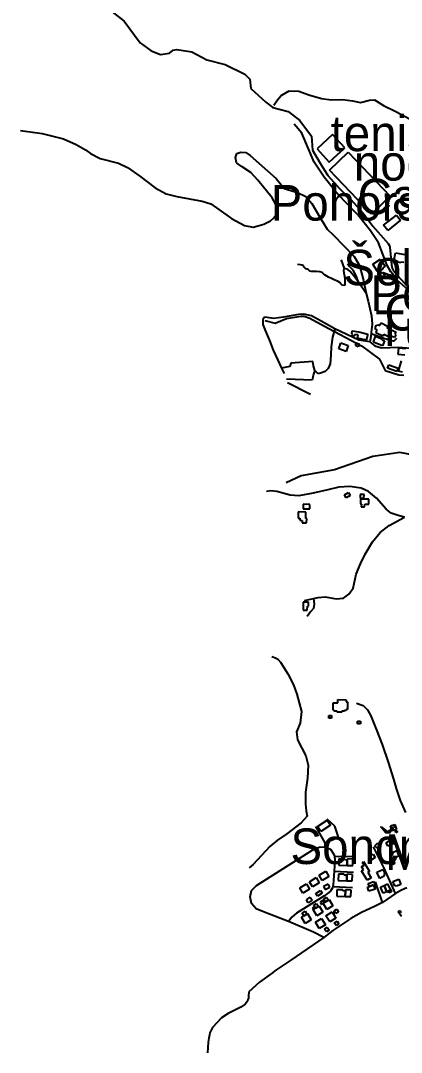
# Model space of a CAD drawing. Extents: x -8864 to 13231, y -7697 to 8949.
# Drawn here: x -5220 to -4555, y -3890 to -2089 of the extents above; entities that cross this region are included whole.
import ezdxf

# ---------------------------------------------------------------- set-up
doc = ezdxf.new("R2010")
doc.units = 0
for name, color, linetype in [('OSM_BUILDING_CHURCH', 9, 'CONTINUOUS'), ('OSM_BUILDING_HOUSE', 9, 'CONTINUOUS'), ('OSM_BUILDING_SHED', 9, 'CONTINUOUS'), ('OSM_BUILDING_YES', 9, 'CONTINUOUS'), ('OSM_HIGHWAY_FOOTWAY', 8, 'CONTINUOUS'), ('OSM_HIGHWAY_PATH', 8, 'CONTINUOUS'), ('OSM_HIGHWAY_RESIDENTIAL', 8, 'CONTINUOUS'), ('OSM_HIGHWAY_SERVICE', 8, 'CONTINUOUS'), ('OSM_HIGHWAY_TERTIARY', 8, 'CONTINUOUS'), ('OSM_HIGHWAY_TRACK', 8, 'CONTINUOUS'), ('OSM_HIGHWAY_UNCLASSIFIED', 8, 'CONTINUOUS'), ('OSM_LABELS', 8, 'CONTINUOUS'), ('OSM_LEISURE_PITCH', 3, 'CONTINUOUS'), ('OSM_LEISURE_RECREATION_GROUND', 3, 'CONTINUOUS'), ('OSM_WATERWAY_STREAM', 4, 'CONTINUOUS')]:
    doc.layers.add(name, color=color, linetype=linetype)

msp = doc.modelspace()

# ---------------------------------------------------------------- linework, layer by layer
at = {"layer": 'OSM_BUILDING_CHURCH'}
for p, q in [((-4601.064824, -2624.867438), (-4599.074012, -2620.697629)), ((-4600.000506, -2628.181047), (-4601.064824, -2624.867438)), ((-4597.565589, -2629.404191), (-4600.000506, -2628.181047)), ((-4599.916279, -2634.118856), (-4597.565589, -2629.404191)), ((-4599.074012, -2620.697629), (-4595.597749, -2620.01934)), ((-4595.597749, -2620.01934), (-4593.025007, -2621.286962)), ((-4593.025007, -2621.286962), (-4590.835114, -2616.872523)), ((-4590.835114, -2616.872523), (-4579.625312, -2622.432269)), ((-4579.625312, -2622.432269), (-4580.773857, -2624.756243)), ((-4580.773857, -2624.756243), (-4564.70188, -2632.740039)), ((-4587.726385, -2640.201219), (-4599.916279, -2634.118856)), ((-4586.057166, -2636.854251), (-4587.726385, -2640.201219)), ((-4574.433887, -2642.658627), (-4586.057166, -2636.854251)), ((-4572.979063, -2639.723081), (-4574.433887, -2642.658627)), ((-4567.65747, -2642.380639), (-4572.979063, -2639.723081)), ((-4565.222554, -2637.476943), (-4567.65747, -2642.380639)), ((-4564.70188, -2632.740039), (-4566.692692, -2636.754176)), ((-4566.692692, -2636.754176), (-4565.222554, -2637.476943))]:
    msp.add_line(p, q, dxfattribs=at)
at = {"layer": 'OSM_BUILDING_HOUSE'}
for p, q in [((-4666.508935, -3280.439367), (-4666.485965, -3274.646112)), ((-4666.485965, -3274.646112), (-4651.554876, -3274.712829)), ((-4651.554876, -3274.712829), (-4651.57019, -3278.437859)), ((-4651.57019, -3278.437859), (-4649.403267, -3278.448978)), ((-4674.319044, -3293.260142), (-4674.265445, -3280.406009)), ((-4673.032673, -3293.271262), (-4674.319044, -3293.260142)), ((-4674.265445, -3280.406009), (-4666.508935, -3280.439367)), ((-4673.04033, -3294.872469), (-4673.032673, -3293.271262)), ((-4667.741707, -3294.894708), (-4673.04033, -3294.872469)), ((-4667.749364, -3296.507034), (-4667.741707, -3294.894708)), ((-4659.579379, -3294.928066), (-4659.587036, -3296.540393)), ((-4654.556407, -3294.950305), (-4659.579379, -3294.928066)), ((-4654.54875, -3293.349098), (-4654.556407, -3294.950305)), ((-4651.937724, -3293.360218), (-4654.54875, -3293.349098)), ((-4651.930067, -3292.014759), (-4651.937724, -3293.360218)), ((-4649.464523, -3292.014759), (-4651.930067, -3292.014759)), ((-4649.403267, -3278.448978), (-4649.464523, -3292.014759)), ((-4659.587036, -3296.540393), (-4667.749364, -3296.507034)), ((-4581.991315, -3523.922898), (-4577.320564, -3521.776836)), ((-4578.966813, -3530.505638), (-4581.991315, -3523.922898)), ((-4568.040318, -3525.479627), (-4578.966813, -3530.505638)), ((-4578.002034, -3520.297944), (-4571.738634, -3517.417995)), ((-4577.320564, -3521.776836), (-4578.002034, -3520.297944)), ((-4571.738634, -3517.417995), (-4568.040318, -3525.479627)), ((-4611.417046, -3548.986235), (-4604.946907, -3544.616274)), ((-4604.946907, -3544.616274), (-4601.179679, -3550.209379)), ((-4574.518114, -3546.539946), (-4569.686566, -3544.460601)), ((-4571.401727, -3553.856573), (-4574.518114, -3546.539946)), ((-4570.988251, -3541.42498), (-4563.538021, -3538.200327)), ((-4569.686566, -3544.460601), (-4570.988251, -3541.42498)), ((-4559.556397, -3547.507342), (-4564.747822, -3549.731241)), ((-4563.538021, -3538.200327), (-4559.556397, -3547.507342)), ((-4624.839712, -3566.18809), (-4620.459926, -3563.575009)), ((-4621.623785, -3571.603283), (-4624.839712, -3566.18809)), ((-4623.377231, -3558.671313), (-4621.363448, -3557.470408)), ((-4620.459926, -3563.575009), (-4623.377231, -3558.671313)), ((-4621.363448, -3557.470408), (-4611.27922, -3574.416514)), ((-4607.649817, -3554.56822), (-4611.417046, -3548.986235)), ((-4601.179679, -3550.209379), (-4607.649817, -3554.56822)), ((-4564.288404, -3550.798712), (-4571.401727, -3553.856573)), ((-4564.747822, -3549.731241), (-4564.288404, -3550.798712)), ((-4624.770799, -3573.471358), (-4621.623785, -3571.603283)), ((-4614.923937, -3590.039402), (-4624.770799, -3573.471358)), ((-4611.27922, -3574.416514), (-4614.035729, -3576.062199)), ((-4614.035729, -3576.062199), (-4608.132206, -3586.003026)), ((-4598.377228, -3576.106677), (-4588.047977, -3570.991711)), ((-4593.139862, -3586.692434), (-4598.377228, -3576.106677)), ((-4584.625312, -3582.467027), (-4593.139862, -3586.692434)), ((-4588.047977, -3570.991711), (-4585.092387, -3576.962878)), ((-4585.092387, -3576.962878), (-4585.942311, -3577.385419)), ((-4585.942311, -3577.385419), (-4584.319034, -3580.665669)), ((-4584.319034, -3580.665669), (-4585.276155, -3581.143808)), ((-4585.276155, -3581.143808), (-4584.625312, -3582.467027)), ((-4608.132206, -3586.003026), (-4614.923937, -3590.039402)), ((-4614.602345, -3602.003976), (-4611.286877, -3600.791951)), ((-4611.983661, -3609.209407), (-4614.602345, -3602.003976)), ((-4611.286877, -3600.791951), (-4603.874932, -3598.089914)), ((-4603.874932, -3598.089914), (-4602.014288, -3603.204881)), ((-4591.937717, -3601.970617), (-4585.436951, -3599.112908)), ((-4587.198054, -3612.756525), (-4591.937717, -3601.970617)), ((-4585.436951, -3599.112908), (-4579.357318, -3596.43311)), ((-4585.436951, -3599.112908), (-4580.697287, -3609.898816)), ((-4580.697287, -3609.898816), (-4585.436951, -3599.112908)), ((-4579.357318, -3596.43311), (-4574.617654, -3607.219018)), ((-4570.191926, -3591.918596), (-4560.077071, -3587.960057)), ((-4566.983657, -3600.15814), (-4570.191926, -3591.918596)), ((-4564.342002, -3599.124027), (-4566.983657, -3600.15814)), ((-4563.783044, -3600.558442), (-4564.342002, -3599.124027)), ((-4556.317499, -3597.634015), (-4563.783044, -3600.558442)), ((-4560.077071, -3587.960057), (-4556.317499, -3597.634015)), ((-4601.248591, -3605.306465), (-4611.983661, -3609.209407)), ((-4602.014288, -3603.204881), (-4601.248591, -3605.306465)), ((-4580.697287, -3609.898816), (-4587.198054, -3612.756525)), ((-4578.56865, -3608.964778), (-4580.697287, -3609.898816)), ((-4574.617654, -3607.219018), (-4578.56865, -3608.964778))]:
    msp.add_line(p, q, dxfattribs=at)
at = {"layer": 'OSM_BUILDING_SHED'}
for p, q in [((-4561.103105, -3645.047532), (-4558.070945, -3642.756916)), ((-4554.939245, -3653.220359), (-4561.103105, -3645.047532)), ((-4558.070945, -3642.756916), (-4555.674314, -3645.937091)), ((-4555.674314, -3645.937091), (-4555.000501, -3645.425595))]:
    msp.add_line(p, q, dxfattribs=at)
at = {"layer": 'OSM_BUILDING_YES'}
for p, q in [((-4586.485956, -2446.110474), (-4564.173549, -2428.474959)), ((-4564.173549, -2428.474959), (-4556.891772, -2437.704138)), ((-4579.204179, -2455.328534), (-4586.485956, -2446.110474)), ((-4556.891772, -2437.704138), (-4579.204179, -2455.328534)), ((-4567.848894, -2506.300288), (-4565.605402, -2494.402431)), ((-4565.605402, -2494.402431), (-4546.317498, -2498.049625)), ((-4605.436953, -2514.339681), (-4592.014287, -2505.421848)), ((-4596.98366, -2527.060381), (-4605.436953, -2514.339681)), ((-4592.014287, -2505.421848), (-4583.652877, -2518.009114)), ((-4583.652877, -2518.009114), (-4587.76467, -2520.744509)), ((-4587.76467, -2520.744509), (-4587.76467, -2522.734898)), ((-4565.513519, -2506.745068), (-4567.848894, -2506.300288)), ((-4565.865739, -2508.624262), (-4565.513519, -2506.745068)), ((-4560.81214, -2509.569419), (-4565.865739, -2508.624262)), ((-4561.06482, -2510.937117), (-4560.81214, -2509.569419)), ((-4556.539551, -2511.793317), (-4561.06482, -2510.937117)), ((-4556.309842, -2510.592412), (-4556.539551, -2511.793317)), ((-4551.064819, -2511.582047), (-4556.309842, -2510.592412)), ((-4593.461454, -2524.725287), (-4596.98366, -2527.060381)), ((-4594.089326, -2532.208706), (-4588.668192, -2528.194569)), ((-4589.364976, -2538.591295), (-4594.089326, -2532.208706)), ((-4591.608468, -2525.247904), (-4593.461454, -2524.725287)), ((-4587.76467, -2522.734898), (-4591.608468, -2525.247904)), ((-4583.943842, -2534.566038), (-4589.364976, -2538.591295)), ((-4588.668192, -2528.194569), (-4583.943842, -2534.566038)), ((-4642.182746, -2636.053648), (-4641.317509, -2630.849725)), ((-4640.735579, -2636.487308), (-4642.182746, -2636.053648)), ((-4641.317509, -2630.849725), (-4629.472178, -2632.584366)), ((-4641.317509, -2639.378376), (-4640.735579, -2636.487308)), ((-4637.129147, -2640.101143), (-4641.317509, -2639.378376)), ((-4636.547217, -2637.065522), (-4637.129147, -2640.101143)), ((-4631.064827, -2637.788289), (-4636.547217, -2637.065522)), ((-4631.930065, -2643.559306), (-4631.064827, -2637.788289)), ((-4616.623785, -2647.173141), (-4631.930065, -2643.559306)), ((-4629.472178, -2632.584366), (-4613.72945, -2636.631862)), ((-4613.72945, -2636.631862), (-4616.623785, -2647.173141)), ((-4604.387949, -2650.597944), (-4600.337412, -2640.267936)), ((-4600.337412, -2640.267936), (-4588.354256, -2644.971481)), ((-4588.354256, -2644.971481), (-4588.890244, -2646.339179)), ((-4588.890244, -2646.339179), (-4584.740167, -2647.973744)), ((-4664.625321, -2662.273412), (-4660.873407, -2651.676535)), ((-4651.968352, -2666.754567), (-4664.625321, -2662.273412)), ((-4660.873407, -2651.676535), (-4648.216437, -2656.157691)), ((-4648.216437, -2656.157691), (-4651.968352, -2666.754567)), ((-4635.735578, -2656.079854), (-4633.568656, -2651.709894)), ((-4630.643694, -2658.603979), (-4635.735578, -2656.079854)), ((-4633.568656, -2651.709894), (-4628.484429, -2654.234018)), ((-4628.484429, -2654.234018), (-4630.643694, -2658.603979)), ((-4588.254716, -2656.924936), (-4604.387949, -2650.597944)), ((-4584.740167, -2647.973744), (-4588.254716, -2656.924936)), ((-4560.536489, -2660.894595), (-4561.700348, -2671.335798)), ((-4547.649811, -2662.184456), (-4560.536489, -2660.894595)), ((-4561.700348, -2671.335798), (-4549.196518, -2672.881408)), ((-4560.40632, -2701.002605), (-4555.123012, -2683.077982)), ((-4579.533428, -2695.876519), (-4577.412448, -2689.938709)), ((-4563.36191, -2701.669774), (-4579.533428, -2695.876519)), ((-4577.412448, -2689.938709), (-4561.233273, -2695.743085)), ((-4561.233273, -2695.743085), (-4563.36191, -2701.669774)), ((-4553.576304, -2703.059711), (-4560.40632, -2701.002605)), ((-4654.694233, -2916.831957), (-4647.680449, -2913.006852)), ((-4651.776928, -2922.180433), (-4654.694233, -2916.831957)), ((-4647.680449, -2913.006852), (-4644.763144, -2918.355328)), ((-4627.136803, -2916.3427), (-4627.236343, -2922.892081)), ((-4620.689635, -2916.442775), (-4627.136803, -2916.3427)), ((-4620.789175, -2922.992156), (-4620.689635, -2916.442775)), ((-4726.853506, -2933.466718), (-4726.991331, -2941.294841)), ((-4715.230227, -2933.666869), (-4726.853506, -2933.466718)), ((-4715.368053, -2941.506111), (-4715.230227, -2933.666869)), ((-4644.763144, -2918.355328), (-4651.776928, -2922.180433)), ((-4627.236343, -2922.892081), (-4620.789175, -2922.992156)), ((-4626.600815, -2924.370973), (-4626.708012, -2933.021939)), ((-4626.708012, -2933.021939), (-4625.345072, -2933.044178)), ((-4612.144458, -2924.548885), (-4626.600815, -2924.370973)), ((-4625.345072, -2933.044178), (-4625.406328, -2937.847798)), ((-4619.548747, -2937.925635), (-4619.487491, -2933.411121)), ((-4619.487491, -2933.411121), (-4612.259312, -2933.500077)), ((-4612.259312, -2933.500077), (-4612.144458, -2924.548885)), ((-4735.444625, -2946.843468), (-4735.773874, -2957.918483)), ((-4722.052586, -2947.24377), (-4735.444625, -2946.843468)), ((-4726.991331, -2941.294841), (-4715.368053, -2941.506111)), ((-4722.381836, -2958.140873), (-4722.052586, -2947.24377)), ((-4625.406328, -2937.847798), (-4619.548747, -2937.925635)), ((-4735.773874, -2957.918483), (-4732.772342, -2958.018558)), ((-4732.772342, -2958.018558), (-4732.87954, -2961.465601)), ((-4732.87954, -2961.465601), (-4728.430841, -2961.599035)), ((-4728.430841, -2961.599035), (-4728.56101, -2965.991234)), ((-4728.56101, -2965.991234), (-4721.072494, -2966.213624)), ((-4720.827471, -2958.18535), (-4722.381836, -2958.140873)), ((-4721.072494, -2966.213624), (-4720.827471, -2958.18535)), ((-4727.052587, -3104.184289), (-4727.213383, -3118.428359)), ((-4717.404806, -3104.284365), (-4727.052587, -3104.184289)), ((-4719.678926, -3118.506196), (-4719.594699, -3111.467557)), ((-4719.594699, -3111.467557), (-4717.489033, -3111.489796)), ((-4717.489033, -3111.489796), (-4717.404806, -3104.284365)), ((-4727.213383, -3118.428359), (-4719.678926, -3118.506196)), ((-4682.167436, -3302.489321), (-4677.289947, -3302.444843)), ((-4682.121495, -3307.003835), (-4682.167436, -3302.489321)), ((-4677.244006, -3306.948238), (-4682.121495, -3307.003835)), ((-4677.289947, -3302.444843), (-4677.244006, -3306.948238)), ((-4631.983664, -3316.788989), (-4631.937722, -3311.95201)), ((-4631.937722, -3311.95201), (-4626.845838, -3311.996488)), ((-4626.845838, -3311.996488), (-4626.89178, -3316.833467)), ((-4626.89178, -3316.833467), (-4631.983664, -3316.788989)), ((-4701.998985, -3495.857299), (-4685.268509, -3484.837882)), ((-4679.433899, -3493.688998), (-4696.172032, -3504.719534)), ((-4685.268509, -3484.837882), (-4679.433899, -3493.688998)), ((-4574.403259, -3495.190129), (-4567.060226, -3492.488093)), ((-4567.060226, -3492.488093), (-4563.874927, -3501.205775)), ((-4696.172032, -3504.719534), (-4701.998985, -3495.857299)), ((-4571.225617, -3503.896692), (-4574.403259, -3495.190129)), ((-4563.874927, -3501.205775), (-4571.225617, -3503.896692)), ((-4565.873396, -3504.119082), (-4563.461451, -3503.274)), ((-4564.900961, -3506.921194), (-4565.873396, -3504.119082)), ((-4562.489016, -3506.076113), (-4564.900961, -3506.921194)), ((-4563.461451, -3503.274), (-4562.489016, -3506.076113)), ((-4601.776922, -3529.860707), (-4596.708009, -3524.556709)), ((-4597.649816, -3533.830366), (-4601.776922, -3529.860707)), ((-4592.573246, -3528.537488), (-4597.649816, -3533.830366)), ((-4596.708009, -3524.556709), (-4592.573246, -3528.537488)), ((-4563.538021, -3538.200327), (-4561.3175, -3537.24405)), ((-4559.556397, -3547.507342), (-4563.538021, -3538.200327)), ((-4561.3175, -3537.24405), (-4557.335876, -3546.551066)), ((-4557.335876, -3546.551066), (-4559.556397, -3547.507342)), ((-4664.625321, -3552.655667), (-4664.9316, -3563.786279)), ((-4664.9316, -3563.786279), (-4650.100052, -3564.186581)), ((-4654.418582, -3552.944774), (-4664.625321, -3552.655667)), ((-4654.456867, -3554.512623), (-4654.418582, -3552.944774)), ((-4649.832058, -3554.646056), (-4654.456867, -3554.512623)), ((-4650.100052, -3564.186581), (-4649.832058, -3554.646056)), ((-4649.832058, -3554.646056), (-4650.100052, -3564.186581)), ((-4650.100052, -3564.186581), (-4640.345073, -3564.475688)), ((-4649.763145, -3552.777982), (-4649.832058, -3554.646056)), ((-4639.962225, -3553.111567), (-4649.763145, -3552.777982)), ((-4640.345073, -3564.475688), (-4639.962225, -3553.111567)), ((-4573.943841, -3559.071615), (-4569.135265, -3556.31398)), ((-4571.593152, -3563.196946), (-4573.943841, -3559.071615)), ((-4566.776918, -3560.450432), (-4571.593152, -3563.196946)), ((-4569.135265, -3556.31398), (-4566.776918, -3560.450432)), ((-4699.211849, -3580.988135), (-4687.58857, -3573.982854)), ((-4693.645232, -3590.228433), (-4699.211849, -3580.988135)), ((-4682.029611, -3583.212033), (-4693.645232, -3590.228433)), ((-4687.58857, -3573.982854), (-4682.029611, -3583.212033)), ((-4665.459931, -3579.209016), (-4665.76621, -3590.328508)), ((-4655.253192, -3579.487003), (-4665.459931, -3579.209016)), ((-4655.291476, -3581.065971), (-4655.253192, -3579.487003)), ((-4650.666667, -3581.199405), (-4655.291476, -3581.065971)), ((-4650.666667, -3581.199405), (-4650.934661, -3590.73993)), ((-4650.934661, -3590.73993), (-4650.666667, -3581.199405)), ((-4650.597755, -3579.33133), (-4650.666667, -3581.199405)), ((-4640.796835, -3579.653795), (-4650.597755, -3579.33133)), ((-4641.179683, -3591.017917), (-4640.796835, -3579.653795)), ((-4732.925482, -3603.382793), (-4721.30986, -3596.377512)), ((-4721.30986, -3596.377512), (-4715.743244, -3605.606691)), ((-4716.072494, -3592.441212), (-4704.456872, -3585.435932)), ((-4710.505878, -3601.670391), (-4716.072494, -3592.441212)), ((-4698.890256, -3594.665111), (-4710.505878, -3601.670391)), ((-4704.456872, -3585.435932), (-4698.890256, -3594.665111)), ((-4683.262383, -3596.777814), (-4691.195003, -3600.947624)), ((-4691.195003, -3600.947624), (-4688.354267, -3606.340578)), ((-4688.354267, -3606.340578), (-4680.429305, -3602.170768)), ((-4680.429305, -3602.170768), (-4683.262383, -3596.777814)), ((-4665.76621, -3590.328508), (-4650.934661, -3590.73993)), ((-4650.934661, -3590.73993), (-4641.179683, -3591.017917)), ((-4613.216433, -3595.476834), (-4603.430827, -3591.918596)), ((-4611.286877, -3600.791951), (-4613.216433, -3595.476834)), ((-4603.874932, -3598.089914), (-4611.286877, -3600.791951)), ((-4602.014288, -3603.204881), (-4603.874932, -3598.089914)), ((-4603.430827, -3591.918596), (-4599.640628, -3602.34868)), ((-4599.640628, -3602.34868), (-4602.014288, -3603.204881)), ((-4727.358866, -3612.623091), (-4732.925482, -3603.382793)), ((-4715.743244, -3605.606691), (-4727.358866, -3612.623091)), ((-4721.371116, -3624.198483), (-4714.87035, -3619.66173)), ((-4714.87035, -3619.66173), (-4711.424714, -3624.609904)), ((-4704.900976, -3612.990035), (-4696.876473, -3607.875068)), ((-4701.815218, -3617.827014), (-4704.900976, -3612.990035)), ((-4693.798372, -3612.712047), (-4701.815218, -3617.827014)), ((-4696.876473, -3607.875068), (-4693.798372, -3612.712047)), ((-4691.057177, -3622.352647), (-4685.97295, -3619.283667)), ((-4685.97295, -3619.283667), (-4682.825936, -3624.48759)), ((-4668.025015, -3606.629685), (-4668.323637, -3617.749177)), ((-4668.323637, -3617.749177), (-4653.492089, -3618.160599)), ((-4657.810619, -3606.907672), (-4668.025015, -3606.629685)), ((-4657.856561, -3608.48664), (-4657.810619, -3606.907672)), ((-4653.231752, -3608.608954), (-4657.856561, -3608.48664)), ((-4653.231752, -3608.608954), (-4653.492089, -3618.160599)), ((-4653.492089, -3618.160599), (-4653.231752, -3608.608954)), ((-4653.492089, -3618.160599), (-4643.737111, -3618.438586)), ((-4653.155182, -3606.751999), (-4653.231752, -3608.608954)), ((-4643.361919, -3607.074464), (-4653.155182, -3606.751999)), ((-4643.737111, -3618.438586), (-4643.361919, -3607.074464)), ((-4578.56865, -3608.964778), (-4574.617654, -3607.219018)), ((-4577.121483, -3612.167192), (-4578.56865, -3608.964778)), ((-4572.534959, -3610.110086), (-4577.121483, -3612.167192)), ((-4574.617654, -3607.219018), (-4573.989783, -3606.874314)), ((-4573.989783, -3606.874314), (-4572.534959, -3610.110086)), ((-4717.92548, -3629.146657), (-4721.371116, -3624.198483)), ((-4711.424714, -3624.609904), (-4717.92548, -3629.146657)), ((-4708.055648, -3637.497396), (-4710.498221, -3638.95405)), ((-4708.583978, -3633.383184), (-4703.499751, -3630.314204)), ((-4705.436964, -3638.598226), (-4708.583978, -3633.383184)), ((-4706.876474, -3639.465547), (-4708.055648, -3637.497396)), ((-4706.876474, -3639.465547), (-4705.436964, -3638.598226)), ((-4705.436964, -3638.598226), (-4700.360394, -3635.529246)), ((-4700.360394, -3635.529246), (-4705.436964, -3638.598226)), ((-4703.499751, -3630.314204), (-4700.360394, -3635.529246)), ((-4700.360394, -3635.529246), (-4699.058709, -3634.739762)), ((-4699.058709, -3634.739762), (-4692.534972, -3645.53679)), ((-4692.580914, -3625.210357), (-4697.534973, -3628.401651)), ((-4697.534973, -3628.401651), (-4695.153655, -3632.104442)), ((-4695.153655, -3632.104442), (-4692.159781, -3630.18077)), ((-4690.199597, -3628.913148), (-4692.580914, -3625.210357)), ((-4692.159781, -3630.18077), (-4690.199597, -3628.913148)), ((-4692.159781, -3630.18077), (-4690.199597, -3628.913148)), ((-4685.659014, -3640.944439), (-4692.159781, -3630.18077)), ((-4687.910163, -3627.55657), (-4691.057177, -3622.352647)), ((-4690.199597, -3628.913148), (-4687.910163, -3627.55657)), ((-4687.910163, -3627.55657), (-4682.825936, -3624.48759)), ((-4682.825936, -3624.48759), (-4687.910163, -3627.55657)), ((-4675.008171, -3634.495133), (-4685.659014, -3640.944439)), ((-4682.825936, -3624.48759), (-4681.531908, -3623.698106)), ((-4681.531908, -3623.698106), (-4675.008171, -3634.495133)), ((-4729.939264, -3654.688132), (-4727.335895, -3653.109164)), ((-4723.423184, -3665.485159), (-4729.939264, -3654.688132)), ((-4728.81369, -3646.893368), (-4723.729462, -3643.824388)), ((-4725.674332, -3652.09729), (-4728.81369, -3646.893368)), ((-4727.335895, -3653.109164), (-4725.674332, -3652.09729)), ((-4720.590105, -3649.02831), (-4725.674332, -3652.09729)), ((-4725.674332, -3652.09729), (-4720.590105, -3649.02831)), ((-4723.729462, -3643.824388), (-4720.590105, -3649.02831)), ((-4720.590105, -3649.02831), (-4719.288421, -3648.238826)), ((-4719.288421, -3648.238826), (-4712.764683, -3659.035854)), ((-4710.498221, -3638.95405), (-4709.31139, -3640.93332)), ((-4709.71721, -3641.177948), (-4709.31139, -3640.93332)), ((-4703.193472, -3651.986095), (-4709.71721, -3641.177948)), ((-4709.31139, -3640.93332), (-4706.876474, -3639.465547)), ((-4709.31139, -3640.93332), (-4706.876474, -3639.465547)), ((-4692.534972, -3645.53679), (-4703.193472, -3651.986095)), ((-4687.106181, -3651.808183), (-4676.455338, -3645.358878)), ((-4680.582444, -3662.605211), (-4687.106181, -3651.808183)), ((-4669.923944, -3656.155905), (-4680.582444, -3662.605211)), ((-4676.455338, -3645.358878), (-4669.923944, -3656.155905)), ((-4672.917818, -3643.368488), (-4668.262381, -3640.588615)), ((-4669.985199, -3648.272185), (-4672.917818, -3643.368488)), ((-4665.329762, -3645.492312), (-4669.985199, -3648.272185)), ((-4668.262381, -3640.588615), (-4665.329762, -3645.492312)), ((-4712.764683, -3659.035854), (-4723.423184, -3665.485159)), ((-4705.32211, -3663.405814), (-4694.671266, -3656.956509)), ((-4698.798372, -3674.202842), (-4705.32211, -3663.405814)), ((-4688.147529, -3667.753536), (-4698.798372, -3674.202842)), ((-4694.671266, -3656.956509), (-4688.147529, -3667.753536)), ((-4689.541097, -3675.159118), (-4684.78612, -3671.945585)), ((-4684.78612, -3671.945585), (-4681.409397, -3676.938237)), ((-4672.511999, -3664.339852), (-4667.688109, -3661.248633)), ((-4669.495153, -3669.065636), (-4672.511999, -3664.339852)), ((-4664.671263, -3665.985537), (-4669.495153, -3669.065636)), ((-4667.688109, -3661.248633), (-4664.671263, -3665.985537)), ((-4686.164374, -3680.15177), (-4689.541097, -3675.159118)), ((-4681.409397, -3676.938237), (-4686.164374, -3680.15177))]:
    msp.add_line(p, q, dxfattribs=at)
at = {"layer": 'OSM_HIGHWAY_FOOTWAY'}
for p, q in [((-4731.631454, -2515.573945), (-4736.715681, -2514.617669)), ((-4728.752434, -2516.018725), (-4731.631454, -2515.573945)), ((-4726.53957, -2516.975001), (-4728.752434, -2516.018725)), ((-4725.322112, -2519.265617), (-4726.53957, -2516.975001)), ((-4723.400213, -2521.478396), (-4725.322112, -2519.265617)), ((-4721.631453, -2522.657062), (-4723.400213, -2521.478396)), ((-4659.012763, -2510.069796), (-4660.345076, -2507.123131)), ((-4657.098521, -2515.68514), (-4659.012763, -2510.069796)), ((-4654.992855, -2521.767502), (-4657.098521, -2515.68514)), ((-4654.992855, -2521.767502), (-4656.172028, -2523.101842)), ((-4652.190404, -2522.212282), (-4654.992855, -2521.767502)), ((-4645.743236, -2518.187026), (-4649.135274, -2513.761468)), ((-4639.556406, -2524.680809), (-4645.743236, -2518.187026)), ((-4718.392555, -2523.390948), (-4721.631453, -2522.657062)), ((-4716.769278, -2524.569615), (-4718.392555, -2523.390948)), ((-4715.291483, -2526.782394), (-4716.769278, -2524.569615)), ((-4712.198068, -2527.371727), (-4715.291483, -2526.782394)), ((-4703.499751, -2527.371727), (-4712.198068, -2527.371727)), ((-4697.749368, -2527.96106), (-4703.499751, -2527.371727)), ((-4693.622262, -2528.850619), (-4697.749368, -2527.96106)), ((-4691.263915, -2531.063398), (-4693.622262, -2528.850619)), ((-4688.461465, -2533.420731), (-4691.263915, -2531.063398)), ((-4682.856564, -2537.256956), (-4688.461465, -2533.420731)), ((-4676.371111, -2539.914514), (-4682.856564, -2537.256956)), ((-4656.172028, -2523.101842), (-4656.462993, -2525.603727)), ((-4656.462993, -2525.603727), (-4655.873406, -2529.150846)), ((-4655.873406, -2529.150846), (-4655.138337, -2532.542291)), ((-4655.138337, -2532.542291), (-4654.250129, -2539.024955)), ((-4654.250129, -2539.024955), (-4654.403268, -2544.484626)), ((-4648.943849, -2523.835728), (-4652.190404, -2522.212282)), ((-4645.551812, -2526.337614), (-4648.943849, -2523.835728)), ((-4638.920877, -2533.86551), (-4645.551812, -2526.337614)), ((-4636.309851, -2531.163474), (-4639.556406, -2524.680809)), ((-4630.368043, -2545.518739), (-4638.920877, -2533.86551)), ((-4633.216436, -2537.357031), (-4636.309851, -2531.163474)), ((-4630.368043, -2545.518739), (-4633.216436, -2537.357031)), ((-4672.680452, -2541.53796), (-4676.371111, -2539.914514)), ((-4665.904035, -2544.784852), (-4672.680452, -2541.53796)), ((-4662.956102, -2546.552852), (-4665.904035, -2544.784852)), ((-4661.034203, -2548.910184), (-4662.956102, -2546.552852)), ((-4658.821339, -2550.822737), (-4661.034203, -2548.910184)), ((-4656.172028, -2551.423189), (-4658.821339, -2550.822737)), ((-4654.250129, -2551.122963), (-4656.172028, -2551.423189)), ((-4654.403268, -2544.484626), (-4654.250129, -2548.910184)), ((-4654.250129, -2548.910184), (-4654.250129, -2551.122963)), ((-4617.159772, -2565.355914), (-4630.368043, -2545.518739)), ((-4750.237888, -2692.963211), (-4764.763158, -2695.876519)), ((-4748.4385, -2687.058761), (-4750.237888, -2692.963211)), ((-4710.092401, -2684.100976), (-4748.4385, -2687.058761))]:
    msp.add_line(p, q, dxfattribs=at)
at = {"layer": 'OSM_HIGHWAY_PATH'}
for p, q in [((-4706.715678, -2699.79058), (-4708.851972, -2706.106452)), ((-4711.087807, -2716.947957), (-4755.896388, -2714.968687)), ((-4708.851972, -2706.106452), (-4711.087807, -2716.947957)), ((-4558.132201, -2843.220916), (-4604.992849, -2850.392989)), ((-4504.877984, -2853.20622), (-4558.132201, -2843.220916)), ((-4604.992849, -2850.392989), (-4672.328232, -2873.443697)), ((-4672.328232, -2873.443697), (-4730.704961, -2883.951617)), ((-4730.704961, -2883.951617), (-4756.853509, -2895.927311))]:
    msp.add_line(p, q, dxfattribs=at)
at = {"layer": 'OSM_HIGHWAY_RESIDENTIAL'}
for p, q in [((-4729.204195, -2285.511642), (-4742.580919, -2270.055547)), ((-4707.841252, -2336.472277), (-4729.204195, -2285.511642)), ((-4690.383364, -2362.147185), (-4707.841252, -2336.472277)), ((-4669.640636, -2387.833213), (-4690.383364, -2362.147185)), ((-4654.44921, -2404.679245), (-4669.640636, -2387.833213)), ((-4631.240938, -2427.896745), (-4654.44921, -2404.679245)), ((-4609.464519, -2455.84003), (-4631.240938, -2427.896745)), ((-4595.505865, -2476.800274), (-4609.464519, -2455.84003)), ((-4580.306782, -2516.863806), (-4595.505865, -2476.800274)), ((-4573.836644, -2527.649714), (-4580.306782, -2516.863806)), ((-4568.285341, -2534.832906), (-4573.836644, -2527.649714)), ((-4562.642155, -2542.138413), (-4568.285341, -2534.832906)), ((-4547.205706, -2556.4492), (-4562.642155, -2542.138413)), ((-4794.303743, -2607.054011), (-4797.596239, -2610.756802)), ((-4797.596239, -2610.756802), (-4797.389501, -2619.596799)), ((-4789.556422, -2607.320879), (-4794.303743, -2607.054011)), ((-4778.905579, -2609.211193), (-4789.556422, -2607.320879)), ((-4761.409405, -2606.876099), (-4778.905579, -2609.211193)), ((-4735.199602, -2602.150315), (-4761.409405, -2606.876099)), ((-4725.544164, -2601.694416), (-4735.199602, -2602.150315)), ((-4712.159783, -2604.385333), (-4725.544164, -2601.694416)), ((-4695.222568, -2613.558914), (-4712.159783, -2604.385333)), ((-4797.389501, -2619.596799), (-4792.489041, -2631.561373)), ((-4671.493622, -2627.402683), (-4695.222568, -2613.558914)), ((-4629.564062, -2647.162021), (-4671.493622, -2627.402683)), ((-4792.489041, -2631.561373), (-4785.781537, -2647.606801)), ((-4785.781537, -2647.606801), (-4779.257799, -2664.397235)), ((-4610.230216, -2650.097567), (-4629.564062, -2647.162021)), ((-4779.257799, -2664.397235), (-4771.103128, -2682.054989)), ((-4771.103128, -2682.054989), (-4764.763158, -2695.876519)), ((-4764.763158, -2695.876519), (-4760.283831, -2705.27249)), ((-4783.484446, -2909.771079), (-4791.210327, -2911.172135)), ((-4773.216451, -2911.016463), (-4783.484446, -2909.771079)), ((-4749.755499, -2917.888309), (-4773.216451, -2911.016463)), ((-4734.564073, -2918.800107), (-4749.755499, -2917.888309)), ((-4709.518129, -2914.274474), (-4734.564073, -2918.800107)), ((-4683.614604, -2908.370023), (-4709.518129, -2914.274474)), ((-4664.862687, -2903.799912), (-4683.614604, -2908.370023)), ((-4645.145993, -2902.543409), (-4664.862687, -2903.799912)), ((-4625.659008, -2905.245446), (-4645.145993, -2902.543409)), ((-4612.87187, -2911.205494), (-4625.659008, -2905.245446)), ((-4598.890245, -2922.658571), (-4612.87187, -2911.205494)), ((-4581.845833, -2941.772979), (-4598.890245, -2922.658571)), ((-4573.216429, -2948.756021), (-4581.845833, -2941.772979)), ((-4560.896366, -2953.214937), (-4573.216429, -2948.756021)), ((-4550.115355, -2956.150483), (-4560.896366, -2953.214937)), ((-4808.331309, -3599.313059), (-4709.954576, -3536.665837)), ((-4709.954576, -3536.665837), (-4698.890256, -3532.262518)), ((-4698.890256, -3532.262518), (-4688.691174, -3531.862216)), ((-4688.691174, -3531.862216), (-4679.142934, -3535.631724)), ((-4679.142934, -3535.631724), (-4674.188875, -3543.548803)), ((-4674.188875, -3543.548803), (-4672.190406, -3547.618537)), ((-4672.190406, -3547.618537), (-4671.792244, -3555.268748)), ((-4585.33741, -3568.912366), (-4604.0051, -3531.361839)), ((-4671.792244, -3555.268748), (-4672.917818, -3574.271961)), ((-4672.917818, -3574.271961), (-4674.035736, -3589.661339)), ((-4565.727914, -3613.001154), (-4585.33741, -3568.912366)), ((-4817.182765, -3607.975143), (-4808.331309, -3599.313059)), ((-4674.9852, -3601.081058), (-4675.498217, -3603.260478)), ((-4674.265445, -3597.989839), (-4674.9852, -3601.081058)), ((-4674.035736, -3589.661339), (-4674.265445, -3597.989839)), ((-4819.740193, -3619.194711), (-4817.182765, -3607.975143)), ((-4816.983684, -3630.41428), (-4819.740193, -3619.194711)), ((-4691.003578, -3617.827014), (-4738.568668, -3647.393745)), ((-4684.311388, -3613.056751), (-4691.003578, -3617.827014)), ((-4679.395614, -3609.187168), (-4684.311388, -3613.056751)), ((-4675.498217, -3603.260478), (-4679.395614, -3609.187168)), ((-4565.727914, -3613.001154), (-4588.093919, -3628.757475)), ((-4555.452262, -3607.185659), (-4565.727914, -3613.001154)), ((-4545.804481, -3603.405032), (-4555.452262, -3607.185659)), ((-4808.920896, -3640.05488), (-4816.983684, -3630.41428)), ((-4602.075544, -3635.907309), (-4624.87034, -3646.381871)), ((-4588.093919, -3628.757475), (-4602.075544, -3635.907309)), ((-4793.576331, -3646.348512), (-4808.920896, -3640.05488)), ((-4752.389496, -3662.093714), (-4793.576331, -3646.348512)), ((-4746.769281, -3654.421264), (-4752.389496, -3662.093714)), ((-4738.568668, -3647.393745), (-4746.769281, -3654.421264)), ((-4643.561, -3656.667402), (-4675.191938, -3677.827796)), ((-4624.87034, -3646.381871), (-4643.561, -3656.667402)), ((-4708.905571, -3680.629908), (-4752.389496, -3662.093714)), ((-4690.957636, -3690.103716), (-4748.239419, -3729.333286)), ((-4690.957636, -3690.103716), (-4708.905571, -3680.629908)), ((-4675.191938, -3677.827796), (-4690.957636, -3690.103716)), ((-4748.239419, -3729.333286), (-4776.14907, -3748.358738)), ((-4780.536513, -3751.538913), (-4803.055658, -3767.81785)), ((-4776.14907, -3748.358738), (-4780.536513, -3751.538913)), ((-4803.055658, -3767.81785), (-4821.830545, -3784.563806)), ((-4823.361939, -3798.774518), (-4824.24249, -3801.098492)), ((-4822.62687, -3796.828607), (-4823.361939, -3798.774518)), ((-4822.228708, -3792.247376), (-4822.62687, -3796.828607)), ((-4821.830545, -3784.563806), (-4822.228708, -3792.247376)), ((-4847.343565, -3817.433027), (-4857.672816, -3822.636949)), ((-4835.704972, -3811.395142), (-4847.343565, -3817.433027)), ((-4828.446166, -3806.168981), (-4835.704972, -3811.395142)), ((-4824.24249, -3801.098492), (-4828.446166, -3806.168981)), ((-4869.525803, -3829.975814), (-4885.153676, -3846.810726)), ((-4857.672816, -3822.636949), (-4869.525803, -3829.975814)), ((-4885.153676, -3846.810726), (-4889.931625, -3856.606999)), ((-4891.470675, -3865.891776), (-4893.162865, -3872.908176)), ((-4890.429328, -3859.620382), (-4891.470675, -3865.891776)), ((-4889.931625, -3856.606999), (-4890.429328, -3859.620382)), ((-4893.162865, -3872.908176), (-4894.227184, -3891.344294))]:
    msp.add_line(p, q, dxfattribs=at)
at = {"layer": 'OSM_HIGHWAY_SERVICE'}
for p, q in [((-4579.548742, -2532.275423), (-4586.440014, -2529.628984)), ((-4568.285341, -2534.832906), (-4579.548742, -2532.275423)), ((-4671.493622, -2627.402683), (-4675.804495, -2641.580036)), ((-4675.804495, -2641.580036), (-4678.19347, -2658.459426)), ((-4608.377229, -2635.119611), (-4584.47983, -2643.826173)), ((-4584.47983, -2643.826173), (-4569.77845, -2648.140537)), ((-4568.002033, -2648.140537), (-4563.392538, -2643.23684)), ((-4678.19347, -2658.459426), (-4678.683516, -2673.214992)), ((-4569.77845, -2648.140537), (-4568.002033, -2648.140537)), ((-4678.683516, -2673.214992), (-4679.763148, -2688.148471)), ((-4709.066367, -2692.018055), (-4710.092401, -2684.100976)), ((-4706.715678, -2699.79058), (-4709.066367, -2692.018055)), ((-4700.858097, -2705.683911), (-4706.715678, -2699.79058)), ((-4688.622261, -2701.669774), (-4694.923946, -2704.216138)), ((-4683.400208, -2696.643764), (-4688.622261, -2701.669774)), ((-4679.763148, -2688.148471), (-4683.400208, -2696.643764)), ((-4694.923946, -2704.216138), (-4700.858097, -2705.683911)), ((-4592.213368, -2982.659354), (-4576.914745, -2970.639182)), ((-4576.914745, -2970.639182), (-4550.115355, -2956.150483)), ((-4606.080139, -2998.993889), (-4592.213368, -2982.659354)), ((-4618.813678, -3020.365553), (-4606.080139, -2998.993889)), ((-4626.723326, -3037.567409), (-4618.813678, -3020.365553)), ((-4634.41858, -3055.50315), (-4626.723326, -3037.567409)), ((-4639.862684, -3079.854839), (-4634.41858, -3055.50315)), ((-4647.259316, -3090.740823), (-4639.862684, -3079.854839)), ((-4724.724868, -3101.359938), (-4708.652891, -3097.968493)), ((-4708.652891, -3097.968493), (-4700.750899, -3096.311688)), ((-4700.750899, -3096.311688), (-4688.637575, -3095.266456)), ((-4688.637575, -3095.266456), (-4669.280758, -3098.791335)), ((-4669.280758, -3098.791335), (-4656.769271, -3097.401399)), ((-4656.769271, -3097.401399), (-4647.259316, -3090.740823)), ((-4633.698825, -3280.506084), (-4621.998977, -3285.131793)), ((-4621.998977, -3285.131793), (-4614.395607, -3292.21491)), ((-4614.395607, -3292.21491), (-4608.951502, -3302.700592)), ((-4608.951502, -3302.700592), (-4598.070949, -3329.209462)), ((-4598.070949, -3329.209462), (-4589.035726, -3353.14973)), ((-4589.035726, -3353.14973), (-4578.660534, -3383.861769)), ((-4578.660534, -3383.861769), (-4569.211834, -3413.561934)), ((-4569.211834, -3413.561934), (-4564.387944, -3429.696317)), ((-4564.387944, -3429.696317), (-4557.305248, -3450.956787)), ((-4557.305248, -3450.956787), (-4548.063287, -3471.405534)), ((-4671.501279, -3495.334683), (-4685.046457, -3483.281153)), ((-4688.515063, -3524.856936), (-4704.625326, -3496.090808)), ((-4665.176623, -3514.615883), (-4671.501279, -3495.334683)), ((-4688.691174, -3531.862216), (-4688.515063, -3524.856936)), ((-4688.515063, -3524.856936), (-4665.176623, -3514.615883)), ((-4672.190406, -3547.618537), (-4637.925471, -3548.20787)), ((-4672.917818, -3574.271961), (-4639.127615, -3575.928765)), ((-4674.9852, -3601.081058), (-4640.93466, -3602.593309)), ((-4588.093919, -3628.757475), (-4600.62072, -3592.986067))]:
    msp.add_line(p, q, dxfattribs=at)
at = {"layer": 'OSM_HIGHWAY_TERTIARY'}
for p, q in [((-5220.459992, -2280.997128), (-5182.703479, -2286.000899)), ((-5182.703479, -2286.000899), (-5145.69735, -2295.585902)), ((-5145.69735, -2295.585902), (-5123.714192, -2305.482251)), ((-5123.714192, -2305.482251), (-5106.968402, -2314.944939)), ((-5106.968402, -2314.944939), (-5098.576364, -2320.882748)), ((-5098.576364, -2320.882748), (-5081.669777, -2330.011851)), ((-4845.03116, -2328.254972), (-4842.772355, -2320.849389)), ((-4842.772355, -2320.849389), (-4835.789199, -2318.803403)), ((-4835.789199, -2318.803403), (-4827.167452, -2319.414975)), ((-4827.167452, -2319.414975), (-4819.740193, -2324.374269)), ((-5081.669777, -2330.011851), (-5049.38034, -2337.906691)), ((-5049.38034, -2337.906691), (-5033.874979, -2345.679217)), ((-4843.599307, -2337.49527), (-4845.03116, -2328.254972)), ((-4833.331312, -2344.478311), (-4843.599307, -2337.49527)), ((-4819.740193, -2324.374269), (-4774.319055, -2364.88258)), ((-5033.874979, -2345.679217), (-5012.443124, -2360.401425)), ((-4818.315997, -2354.041075), (-4833.331312, -2344.478311)), ((-4806.011248, -2367.695812), (-4818.315997, -2354.041075)), ((-5012.443124, -2360.401425), (-4985.375739, -2380.872411)), ((-4781.080158, -2398.552404), (-4806.011248, -2367.695812)), ((-4774.319055, -2364.88258), (-4760.214918, -2382.084436)), ((-4985.375739, -2380.872411), (-4966.20269, -2391.536004)), ((-4966.20269, -2391.536004), (-4947.519686, -2396.261789)), ((-4760.214918, -2382.084436), (-4737.006646, -2389.367703)), ((-4737.006646, -2389.367703), (-4722.22104, -2396.050518)), ((-4947.519686, -2396.261789), (-4903.15521, -2404.067673)), ((-4903.15521, -2404.067673), (-4888.369603, -2408.793457)), ((-4888.369603, -2408.793457), (-4874.00513, -2418.723164)), ((-4775.207263, -2408.993608), (-4781.080158, -2398.552404)), ((-4773.155195, -2416.799492), (-4775.207263, -2408.993608)), ((-4722.22104, -2396.050518), (-4711.539568, -2408.582187)), ((-4711.539568, -2408.582187), (-4697.986734, -2432.211108)), ((-4874.00513, -2418.723164), (-4851.999002, -2434.59068)), ((-4778.078626, -2433.234102), (-4774.181229, -2427.485324)), ((-4774.181229, -2427.485324), (-4773.155195, -2416.799492)), ((-4851.999002, -2434.59068), (-4829.632996, -2446.877719)), ((-4829.632996, -2446.877719), (-4814.433913, -2449.468561)), ((-4814.433913, -2449.468561), (-4803.545704, -2446.799883)), ((-4803.545704, -2446.799883), (-4795.536515, -2444.542626)), ((-4795.536515, -2444.542626), (-4784.242486, -2438.582578)), ((-4784.242486, -2438.582578), (-4778.078626, -2433.234102)), ((-4697.986734, -2432.211108), (-4684.839719, -2453.371503)), ((-4684.839719, -2453.371503), (-4673.752428, -2463.445763)), ((-4673.752428, -2463.445763), (-4638.086268, -2500.807259)), ((-4638.086268, -2500.807259), (-4628.476772, -2516.519102)), ((-4628.476772, -2516.519102), (-4621.432361, -2542.683268)), ((-4621.432361, -2542.683268), (-4617.159772, -2565.355914)), ((-4617.159772, -2565.355914), (-4613.132207, -2579.055129)), ((-4613.132207, -2579.055129), (-4607.680445, -2604.429811)), ((-4607.680445, -2604.429811), (-4606.5319, -2619.051944)), ((-4606.5319, -2619.051944), (-4608.170491, -2633.407209)), ((-4609.227153, -2643.90401), (-4610.230216, -2650.097567)), ((-4608.377229, -2635.119611), (-4609.227153, -2643.90401)), ((-4608.170491, -2633.407209), (-4608.377229, -2635.119611)), ((-4610.230216, -2650.097567), (-4601.830521, -2656.769263)), ((-4601.830521, -2656.769263), (-4589.847365, -2660.638846)), ((-4589.847365, -2660.638846), (-4561.202645, -2659.382344)), ((-4561.202645, -2659.382344), (-4522.389471, -2661.884229))]:
    msp.add_line(p, q, dxfattribs=at)
at = {"layer": 'OSM_HIGHWAY_TRACK'}
for p, q in [((-4754.556418, -2721.184484), (-4714.319048, -2741.388602)), ((-4708.652891, -3097.968493), (-4707.611543, -3107.842602)), ((-4709.173565, -3115.648486), (-4714.028083, -3121.375025)), ((-4707.611543, -3107.842602), (-4709.173565, -3115.648486)), ((-4714.028083, -3121.375025), (-4719.755496, -3129.703525)), ((-4781.547233, -3199.578417), (-4775.352745, -3201.579925)), ((-4775.352745, -3201.579925), (-4771.164383, -3203.781585)), ((-4771.164383, -3203.781585), (-4766.769283, -3209.174539)), ((-4766.769283, -3209.174539), (-4753.583983, -3229.367538)), ((-4753.583983, -3229.367538), (-4743.591639, -3248.948964)), ((-4743.591639, -3248.948964), (-4737.841256, -3265.116706)), ((-4737.841256, -3265.116706), (-4729.5947, -3295.050381)), ((-4729.5947, -3295.050381), (-4732.037273, -3315.821593)), ((-4732.037273, -3315.821593), (-4738.453813, -3330.78843)), ((-4738.453813, -3330.78843), (-4736.922419, -3344.543243)), ((-4736.922419, -3344.543243), (-4722.266981, -3372.953546)), ((-4722.266981, -3372.953546), (-4718.300672, -3388.832182)), ((-4718.300672, -3388.832182), (-4719.280764, -3411.693859)), ((-4719.280764, -3411.693859), (-4722.718743, -3436.245699)), ((-4722.718743, -3436.245699), (-4722.871882, -3456.861238)), ((-4722.871882, -3456.861238), (-4721.738651, -3468.892529)), ((-4721.738651, -3468.892529), (-4720.130687, -3478.210664)), ((-4730.421653, -3489.46359), (-4755.28383, -3508.700313)), ((-4720.130687, -3478.210664), (-4730.421653, -3489.46359)), ((-4755.28383, -3508.700313), (-4771.508947, -3520.208988)), ((-4771.508947, -3520.208988), (-4784.908642, -3530.972657)), ((-4784.908642, -3530.972657), (-4814.005123, -3562.518657)), ((-4814.005123, -3562.518657), (-4821.493639, -3568.134001))]:
    msp.add_line(p, q, dxfattribs=at)
at = {"layer": 'OSM_HIGHWAY_UNCLASSIFIED'}
for p, q in [((-4765.146006, -2219.773201), (-4751.179695, -2211.967317)), ((-4751.179695, -2211.967317), (-4734.334364, -2212.067393)), ((-4734.334364, -2212.067393), (-4717.190411, -2218.950359)), ((-4778.392562, -2236.519157), (-4771.616145, -2227.47901)), ((-4771.616145, -2227.47901), (-4765.146006, -2219.773201)), ((-4717.190411, -2218.950359), (-4694.900975, -2225.110558)), ((-4694.900975, -2225.110558), (-4678.063301, -2227.579085)), ((-4678.063301, -2227.579085), (-4658.346607, -2226.756243)), ((-4658.346607, -2226.756243), (-4640.68198, -2229.424921)), ((-4640.68198, -2229.424921), (-4626.723326, -2231.893448)), ((-4626.723326, -2231.893448), (-4611.110767, -2227.779236)), ((-4611.110767, -2227.779236), (-4602.075544, -2227.579085)), ((-4602.075544, -2227.579085), (-4586.876461, -2237.442075)), ((-4586.876461, -2237.442075), (-4565.314437, -2247.505216)), ((-4565.314437, -2247.505216), (-4514.923926, -2274.425508))]:
    msp.add_line(p, q, dxfattribs=at)
at = {"layer": 'OSM_LEISURE_PITCH'}
for p, q in [((-4680.949978, -2350.349403), (-4648.124554, -2318.925717)), ((-4648.124554, -2318.925717), (-4574.832049, -2395.550141)), ((-4607.657474, -2426.973827), (-4680.949978, -2350.349403)), ((-4574.832049, -2395.550141), (-4607.657474, -2426.973827))]:
    msp.add_line(p, q, dxfattribs=at)
at = {"layer": 'OSM_LEISURE_RECREATION_GROUND'}
for p, q in [((-4675.620728, -2287.991289), (-4702.757025, -2312.932311)), ((-4654.158245, -2311.364462), (-4675.620728, -2287.991289)), ((-4702.757025, -2312.932311), (-4681.294542, -2336.305484)), ((-4681.294542, -2336.305484), (-4654.158245, -2311.364462))]:
    msp.add_line(p, q, dxfattribs=at)
at = {"layer": 'OSM_WATERWAY_STREAM'}
for p, q in [((-5089.388002, -2050.645718), (-5039.73256, -2089.930885)), ((-5039.73256, -2089.930885), (-5011.386462, -2127.726041)), ((-5011.386462, -2127.726041), (-4992.695801, -2141.703243)), ((-4992.695801, -2141.703243), (-4976.064865, -2148.274863)), ((-4960.559504, -2145.70626), (-4953.882627, -2140.468979)), ((-4953.882627, -2140.468979), (-4947.718767, -2139.646137)), ((-4947.718767, -2139.646137), (-4921.225656, -2143.760349)), ((-4976.064865, -2148.274863), (-4960.559504, -2145.70626)), ((-4921.225656, -2143.760349), (-4895.352758, -2157.315011)), ((-4895.352758, -2157.315011), (-4862.902525, -2165.732467)), ((-4862.902525, -2165.732467), (-4829.012782, -2182.789769)), ((-4829.012782, -2182.789769), (-4820.391035, -2191.218344)), ((-4820.391035, -2191.218344), (-4818.338967, -2207.853105)), ((-4818.338967, -2207.853105), (-4792.044937, -2231.682178)), ((-4792.044937, -2231.682178), (-4779.931613, -2240.722325)), ((-4779.931613, -2240.722325), (-4753.040339, -2247.594172)), ((-4753.040339, -2247.594172), (-4732.672802, -2263.261537)), ((-4732.672802, -2263.261537), (-4712.565602, -2290.648847)), ((-4712.565602, -2290.648847), (-4710.720273, -2315.100612)), ((-4710.720273, -2315.100612), (-4697.366519, -2337.906691)), ((-4697.366519, -2337.906691), (-4683.606947, -2359.478507)), ((-4683.606947, -2359.478507), (-4663.867281, -2381.839807)), ((-4663.867281, -2381.839807), (-4644.418581, -2400.553913)), ((-4644.418581, -2400.553913), (-4622.205715, -2425.105753)), ((-4622.205715, -2425.105753), (-4605.260843, -2447.822876)), ((-4605.260843, -2447.822876), (-4578.453796, -2478.034538)), ((-4578.453796, -2478.034538), (-4576.455327, -2481.292549)), ((-4576.455327, -2481.292549), (-4575.368037, -2484.55056)), ((-4575.368037, -2484.55056), (-4572.580901, -2515.207002)), ((-4572.580901, -2515.207002), (-4571.355786, -2521.066974)), ((-4571.355786, -2521.066974), (-4568.599277, -2526.926947)), ((-4568.599277, -2526.926947), (-4555.865738, -2541.31557)), ((-4555.865738, -2541.31557), (-4544.755476, -2553.580371)), ((-4775.949989, -2617.183869), (-4755.881074, -2609.188954)), ((-4755.881074, -2609.188954), (-4730.911699, -2604.930188)), ((-4730.911699, -2604.930188), (-4724.992862, -2604.830113)), ((-4724.992862, -2604.830113), (-4715.482907, -2608.366111)), ((-4715.482907, -2608.366111), (-4690.651358, -2621.920773)), ((-4794.104662, -2612.602638), (-4775.949989, -2617.183869)), ((-4690.651358, -2621.920773), (-4625.245531, -2656.847099)), ((-4625.245531, -2656.847099), (-4593.783047, -2680.331468)), ((-4593.783047, -2680.331468), (-4584.005098, -2699.935133)), ((-4584.005098, -2699.935133), (-4559.770792, -2707.529747)), ((-4559.770792, -2707.529747), (-4551.141388, -2708.152438))]:
    msp.add_line(p, q, dxfattribs=at)

# ---------------------------------------------------------------- texts
at = {"layer": 'OSM_LABELS'}
for s, p in [('tenis igrišče Fram', (-4679.025016, -2316.979806)), ('nogometno igrišče Fram', (-4638.502807, -2368.429699)), ('Pohorska cesta', (-4783.773728, -2438.175829)), ('Cafova ulica', (-4631.920083, -2427.21733)), ('Šolska učna pot', (-4656.850088, -2551.26951)), ('Pohorska cesta', (-4609.504188, -2595.941379)), ('Cerkev sv. Ane Fram', (-4585.051282, -2630.14276)), ('Turnerjeva ulica', (-4600.942881, -2657.055898)), ('Sončne terase', (-4749.125386, -3561.610175)), ('Morska cesta', (-4584.053577, -3571.798858))]:
    msp.add_text(s, height=62.042552, dxfattribs=at).set_placement(p)

doc.saveas('drawing.dxf')
